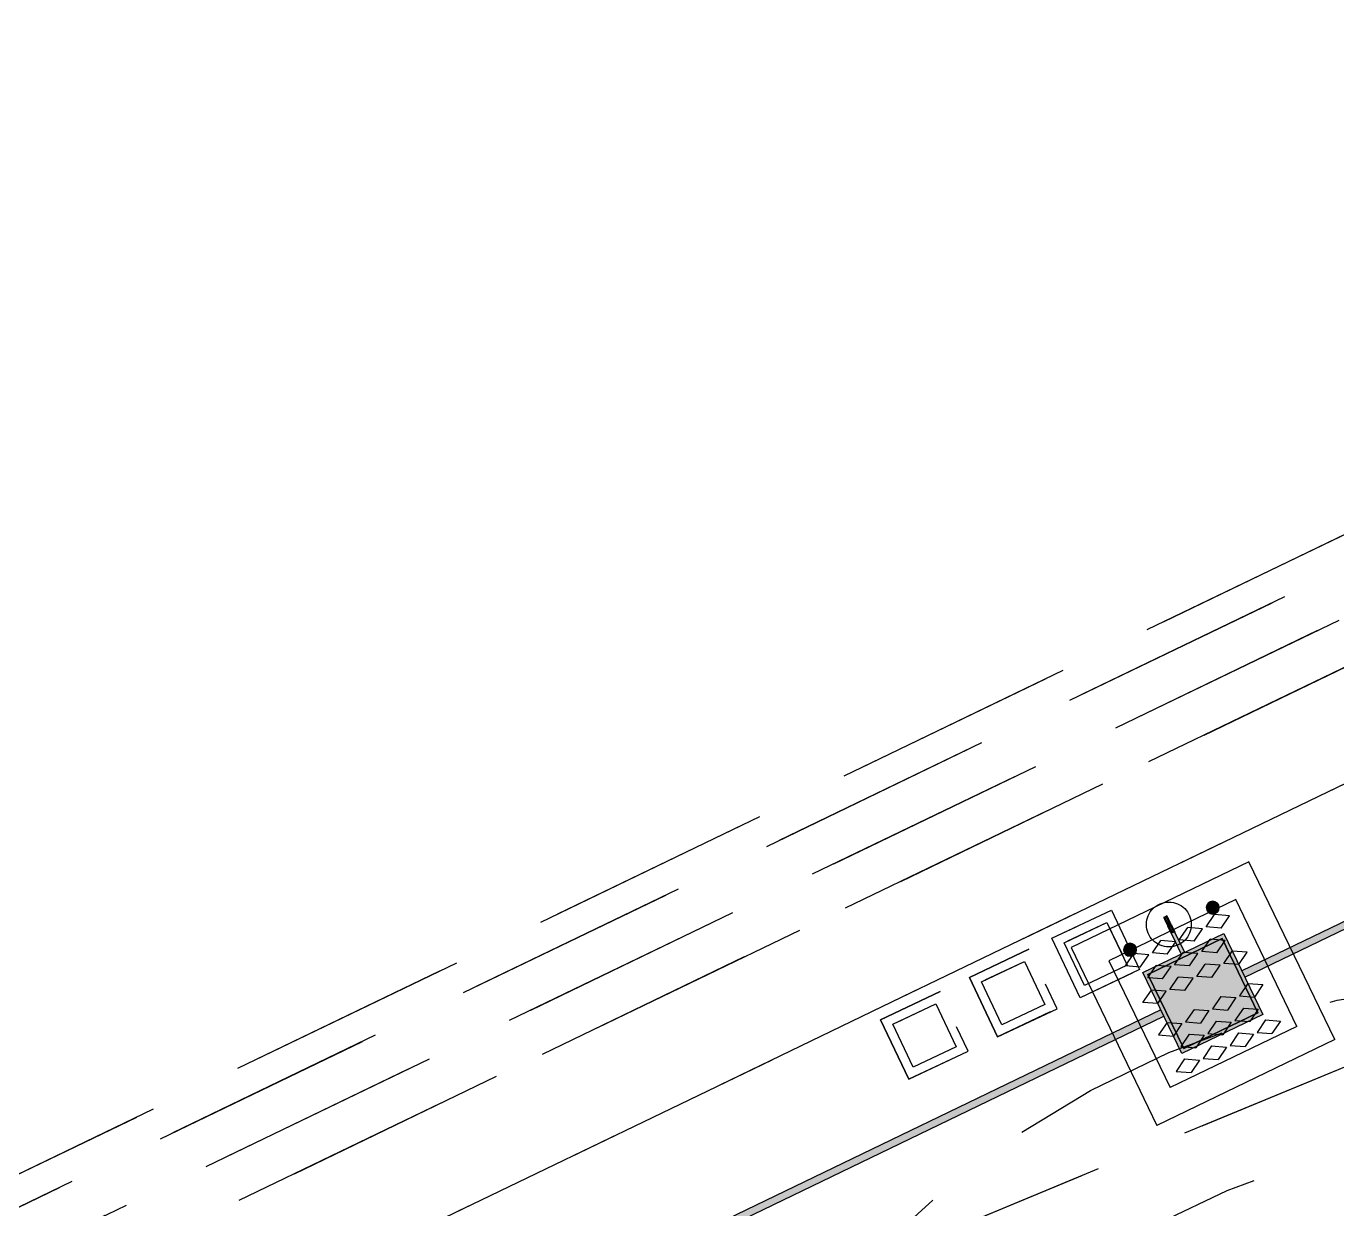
# Model space of a CAD drawing. Header units: metres. Extents: x 4 to 151, y -16 to 34.
# Drawn here: x 28.65 to 37.41, y 13.63 to 21.54 of the extents above; entities that cross this region are included whole.
import ezdxf

# ---------------------------------------------------------------- set-up
doc = ezdxf.new("R2010")
doc.units = ezdxf.units.M
doc.linetypes.add('IMPORT-_Tracejado pequeno', pattern=[2.25, 1.5, -0.75])
doc.linetypes.add('IMPORT-DASHED2 _4_', pattern=[0.375, 0.25, -0.125])
for name, color, linetype, lineweight in [('001_Dark_1 10', 7, 'Continuous', 9), ('A-ANNO-NOTE', 7, 'Continuous', 9), ('Dispositivos elétricos', 7, 'Continuous', 50), ('E-POWR-CNDT', 7, 'Continuous', 25), ('KIRYA - PAREDE', 7, 'Continuous', 35), ('KIRYA - PISO', 7, 'Continuous', 9), ('KIRYA - PROJEÇÃO', 7, 'IMPORT-DASHED2 _4_', 9)]:
    doc.layers.add(name, color=color, linetype=linetype, lineweight=lineweight)
doc.layers.add('Base Revit Coremas_dwg', color=7, linetype='Continuous', lineweight=9, true_color=0x767676)

# ---------------------------------------------------------------- blocks, each defined once
blk = doc.blocks.new('Caixa de Passagem no Passeio - Caixa de Passagem no Passeio 2-8198666-PLANTA BAIXA - TÉRREO')
at = {"layer": 'Dispositivos elétricos', "lineweight": 25, "true_color": 0x82482d}
h = blk.add_hatch(color=27, dxfattribs=at)
h.paths.add_polyline_path([(-0.3, -0.3), (0.3, -0.3), (0.3, 0.3), (-0.3, 0.3), (-0.3, -0.2996)])
h.paths.add_polyline_path([(-0.275, -0.275), (-0.275, 0.275), (0.275, 0.275), (0.275, -0.275), (-0.1043, -0.275)])
at = {"layer": 'Dispositivos elétricos', "lineweight": 25, "true_color": 0x5a6266}
blk.add_hatch(color=251, dxfattribs=at).paths.add_polyline_path([(-0.275, -0.275), (0.275, -0.275), (0.275, 0.275), (-0.275, 0.275), (-0.275, -0.1714)])
at = {"layer": 'Dispositivos elétricos', "color": 253, "lineweight": 25, "true_color": 0xababab}
for p, q in [((-0.3, -0.3), (-0.3, 0.3)), ((-0.3, 0.3), (0.3, 0.3)), ((-0.275, -0.275), (-0.275, 0.275)), ((-0.275, 0.275), (0.275, 0.275)), ((-0.275, 0.275), (-0.275, -0.275)), ((0.275, 0.275), (-0.275, 0.275)), ((0.275, 0.275), (0.275, -0.275)), ((0.275, -0.275), (0.275, 0.275)), ((0.3, 0.3), (0.3, -0.3)), ((0.3, -0.3), (-0.3, -0.3)), ((0.275, -0.275), (-0.275, -0.275)), ((-0.275, -0.275), (0.275, -0.275))]:
    blk.add_line(p, q, dxfattribs=at)
blk = doc.blocks.new('PVC Corrugado Amarelo_Caixa de Octogonal 4x4 - PVC Corrugado Amarelo_Caixa de Octogonal 4x4-2829200-PLANTA BAIXA - TÉRREO')
at = {"layer": 'Dispositivos elétricos', "lineweight": 25, "true_color": 0xffff00}
h = blk.add_hatch(color=2, dxfattribs=at)
h.paths.add_polyline_path([(0, -0.0435), (0.0148, -0.0405), (0.0242, -0.0358), (0.0308, -0.0308), (0.0377, -0.0217), (0.0423, -0.0093), (0.0435, 0), (0.0405, 0.0148), (0.0358, 0.0242), (0.0308, 0.0308), (0.0205, 0.0382), (0.0093, 0.0423), (-0.0032, 0.0431), (-0.0113, 0.042), (-0.0253, 0.0349), (-0.031, 0.0304), (-0.0377, 0.0218), (-0.0424, 0.0082), (-0.0435, 0), (-0.0405, -0.0148), (-0.0358, -0.0242), (-0.0276, -0.0332), (-0.0217, -0.0377), (-0.0082, -0.0424), (-0.0032, -0.0431)])
h.paths.add_polyline_path([(0.0032, -0.0358), (-0.0153, -0.0353), (-0.0358, -0.0142), (-0.0353, 0.0153), (-0.0148, 0.0358), (0.0148, 0.0358), (0.0358, 0.0148), (0.0358, -0.0148), (0.0142, -0.0358), (0.0062, -0.0358)])
blk.add_hatch(color=2, dxfattribs=at).paths.add_polyline_path([(0.0148, -0.0358), (0.0358, -0.0148), (0.0358, 0.0148), (0.0148, 0.0358), (-0.0148, 0.0358), (-0.0358, 0.0148), (-0.0358, -0.0148), (-0.0148, -0.0358)])
at = {"layer": 'Dispositivos elétricos', "color": 253, "lineweight": 25, "true_color": 0xababab}
for p, q in [((-0.0148, 0.0358), (-0.0358, 0.0148)), ((-0.0358, 0.0148), (-0.0358, -0.0148)), ((0.0148, 0.0358), (-0.0148, 0.0358)), ((0.0358, 0.0148), (0.0148, 0.0358)), ((0.0358, -0.0148), (0.0358, 0.0148)), ((-0.0358, -0.0148), (-0.0148, -0.0358)), ((-0.0148, -0.0358), (0.0148, -0.0358)), ((0.0148, -0.0358), (0.0358, -0.0148))]:
    blk.add_line(p, q, dxfattribs=at)
for start, end in [(360, 180), (180, 360)]:
    blk.add_arc((0, 0), 0.0435, start, end, dxfattribs=at)
blk = doc.blocks.new('ELE_PRAÇA_COREMAS_rvt-1-PLANTA BAIXA - TÉRREO')
at = {"layer": 'E-POWR-CNDT', "lineweight": 5, "true_color": 0xbcbcbc}
for points in [[(13.3515, 15.2005), (20.1101, 18.4603), (20.0999, 18.4816), (13.3416, 15.2211), (13.3489, 15.206)], [(13.3618, 15.1792), (20.1201, 18.4396), (20.1101, 18.4602), (13.3516, 15.2004), (13.3618, 15.1792)], [(3.6594, 10.526), (12.8111, 14.94), (12.8008, 14.9612), (3.6495, 10.5466), (3.6568, 10.5315)], [(3.6697, 10.5047), (12.821, 14.9193), (12.8111, 14.9399), (3.6594, 10.5259), (3.6697, 10.5047)]]:
    blk.add_hatch(color=9, dxfattribs=at).paths.add_polyline_path(points)
at = {"layer": 'E-POWR-CNDT', "lineweight": 5, "true_color": 0xffd4ab}
for points in [[(12.856, 15.5166), (12.8624, 15.5178), (12.8305, 15.5829), (12.82, 15.5769), (12.8447, 15.5266), (12.8475, 15.5209), (12.8499, 15.5187), (12.8531, 15.5188)], [(12.8624, 15.5178), (12.8673, 15.522), (12.8687, 15.5249), (12.8684, 15.5299), (12.8692, 15.5314), (12.8662, 15.5369), (12.851, 15.5698), (12.8417, 15.5884), (12.8309, 15.5831), (12.8615, 15.5196)], [(12.8717, 15.4696), (12.8828, 15.4755), (12.8613, 15.5175), (12.856, 15.5166), (12.8499, 15.5188), (12.8483, 15.5187), (12.856, 15.5032), (12.8716, 15.4698)], [(12.883, 15.475), (12.8943, 15.4805), (12.8694, 15.5291), (12.8694, 15.5232), (12.8651, 15.5196), (12.8629, 15.5168), (12.8828, 15.4755)], [(12.9372, 15.3338), (12.9485, 15.3392), (12.8824, 15.4736), (12.8726, 15.4679), (12.8947, 15.422)], [(12.9485, 15.3392), (12.9598, 15.3447), (12.8943, 15.4794), (12.8834, 15.4741), (12.9012, 15.4374)]]:
    blk.add_hatch(color=41, dxfattribs=at).paths.add_polyline_path(points)
h = blk.add_hatch(color=41, dxfattribs=at)
h.paths.add_polyline_path([(12.856, 15.5166), (12.8519, 15.5188), (12.8519, 15.5177), (12.8531, 15.5172)])
h.paths.add_polyline_path([(12.8686, 15.5258), (12.8693, 15.5299), (12.8682, 15.5295), (12.8682, 15.5275), (12.8683, 15.527)])
at = {"layer": 'A-ANNO-NOTE', "color": 253, "lineweight": 25, "true_color": 0xababab}
for p, q in [((13.3891, 15.9514), (12.2001, 15.378)), ((13.9625, 14.7625), (13.3891, 15.9514)), ((13.301, 15.6992), (12.4523, 15.2899)), ((13.7104, 14.8505), (13.301, 15.6992)), ((13.1038, 15.5153), (13.1601, 15.598)), ((13.2598, 15.5906), (13.1601, 15.598)), ((12.9237, 15.4284), (12.98, 15.5111)), ((13.0797, 15.5037), (12.98, 15.5111)), ((13.2036, 15.5079), (13.1038, 15.5153)), ((13.2036, 15.5079), (13.2598, 15.5906)), ((12.7436, 15.3416), (12.7998, 15.4242)), ((12.8996, 15.4168), (12.7998, 15.4242)), ((13.0234, 15.421), (12.9237, 15.4284)), ((13.0234, 15.421), (13.0797, 15.5037)), ((13.074, 15.3503), (13.1303, 15.4329)), ((13.23, 15.4255), (13.1303, 15.4329)), ((13.1737, 15.3429), (13.23, 15.4255)), ((12.2001, 15.378), (12.7736, 14.189)), ((12.5634, 15.2547), (12.6197, 15.3373)), ((12.7194, 15.3299), (12.6197, 15.3373)), ((12.8433, 15.3341), (12.7436, 15.3416)), ((12.8433, 15.3341), (12.8996, 15.4168)), ((12.8924, 15.2627), (12.9486, 15.3453)), ((13.0484, 15.3379), (12.9486, 15.3453)), ((12.9921, 15.2553), (13.0484, 15.3379)), ((13.1737, 15.3429), (13.074, 15.3503)), ((13.2213, 15.2717), (13.2776, 15.3544)), ((13.3773, 15.347), (13.2776, 15.3544)), ((13.3211, 15.2643), (13.3773, 15.347)), ((12.4523, 15.2899), (12.8616, 14.4412)), ((12.6631, 15.2473), (12.5634, 15.2547)), ((12.6631, 15.2473), (12.7194, 15.3299)), ((12.7124, 15.1759), (12.7687, 15.2586)), ((12.8684, 15.2511), (12.7687, 15.2586)), ((12.8122, 15.1685), (12.8684, 15.2511)), ((12.9921, 15.2553), (12.8924, 15.2627)), ((13.0412, 15.1848), (13.0975, 15.2675)), ((13.1972, 15.2601), (13.0975, 15.2675)), ((13.1409, 15.1774), (13.1972, 15.2601)), ((13.3211, 15.2643), (13.2213, 15.2717)), ((12.8122, 15.1685), (12.7124, 15.1759)), ((12.861, 15.0979), (12.9173, 15.1806)), ((13.0171, 15.1732), (12.9173, 15.1806)), ((12.9608, 15.0905), (13.0171, 15.1732)), ((13.1409, 15.1774), (13.0412, 15.1848)), ((12.6809, 15.0111), (12.7372, 15.0937)), ((12.8369, 15.0863), (12.7372, 15.0937)), ((12.7806, 15.0036), (12.8369, 15.0863)), ((12.9608, 15.0905), (12.861, 15.0979)), ((13.3825, 15.137), (13.3262, 15.0543)), ((13.3825, 15.137), (13.4822, 15.1296)), ((13.4822, 15.1296), (13.4259, 15.0469)), ((12.7806, 15.0036), (12.6809, 15.0111)), ((13.2023, 15.0501), (13.146, 14.9675)), ((13.2023, 15.0501), (13.302, 15.0427)), ((13.302, 15.0427), (13.2458, 14.96)), ((13.3262, 15.0543), (13.4259, 15.0469)), ((13.0222, 14.9632), (12.9659, 14.8806)), ((13.0222, 14.9632), (13.1219, 14.9558)), ((13.1219, 14.9558), (13.0656, 14.8732)), ((13.146, 14.9675), (13.2458, 14.96)), ((13.3522, 14.9728), (13.2959, 14.8901)), ((13.3522, 14.9728), (13.4519, 14.9654)), ((13.4519, 14.9654), (13.3956, 14.8827)), ((12.842, 14.8763), (12.7857, 14.7937)), ((12.842, 14.8763), (12.9418, 14.8689)), ((13.7104, 14.8505), (12.8616, 14.4412)), ((12.9418, 14.8689), (12.8855, 14.7863)), ((12.9659, 14.8806), (13.0656, 14.8732)), ((13.1706, 14.8852), (13.1143, 14.8025)), ((13.1706, 14.8852), (13.2703, 14.8778)), ((13.2703, 14.8778), (13.214, 14.7951)), ((13.3198, 14.8065), (13.2635, 14.7238)), ((13.2959, 14.8901), (13.3956, 14.8827)), ((13.3198, 14.8065), (13.4195, 14.7991)), ((13.5, 14.8934), (13.4437, 14.8107)), ((13.4437, 14.8107), (13.5434, 14.8033)), ((13.5, 14.8934), (13.5997, 14.886)), ((13.5997, 14.886), (13.5434, 14.8033)), ((13.9625, 14.7625), (12.7736, 14.189)), ((12.7857, 14.7937), (12.8855, 14.7863)), ((12.9907, 14.7984), (12.9344, 14.7157)), ((12.9907, 14.7984), (13.0904, 14.791)), ((13.0904, 14.791), (13.0341, 14.7083)), ((13.1397, 14.7196), (13.0834, 14.637)), ((13.1143, 14.8025), (13.214, 14.7951)), ((13.1397, 14.7196), (13.2394, 14.7122)), ((13.2635, 14.7238), (13.3633, 14.7164)), ((13.4195, 14.7991), (13.3633, 14.7164)), ((12.9595, 14.6327), (12.9032, 14.5501)), ((12.9344, 14.7157), (13.0341, 14.7083)), ((12.9595, 14.6327), (13.0593, 14.6253)), ((13.0834, 14.637), (13.1831, 14.6295)), ((13.2394, 14.7122), (13.1831, 14.6295)), ((12.9032, 14.5501), (13.003, 14.5427)), ((13.0593, 14.6253), (13.003, 14.5427))]:
    blk.add_line(p, q, dxfattribs=at)
at = {"layer": 'E-POWR-CNDT', "color": 21, "true_color": 0xffabab}
for p, q in [((20.0999, 18.4816), (13.3412, 15.2219)), ((13.3618, 15.1792), (20.1204, 18.4389)), ((12.8008, 14.9612), (3.6491, 10.5473)), ((3.6697, 10.5047), (12.8214, 14.9185))]:
    blk.add_line(p, q, dxfattribs=at)
at = {"layer": 'E-POWR-CNDT', "color": 253, "true_color": 0xababab}
for p, q in [((12.8304, 15.584), (12.8192, 15.5786)), ((12.8192, 15.5786), (12.8196, 15.5777)), ((12.8417, 15.5894), (12.8304, 15.584)), ((12.8421, 15.5885), (12.8417, 15.5894)), ((12.8717, 15.4696), (12.8722, 15.4687)), ((12.8722, 15.4687), (12.9372, 15.3338)), ((12.8947, 15.4796), (12.8943, 15.4805)), ((12.9598, 15.3447), (12.8947, 15.4796))]:
    blk.add_line(p, q, dxfattribs=at)
at = {"layer": 'E-POWR-CNDT', "color": 253, "true_color": 0xababab, "flags": 128}
for points in [[(12.8196, 15.5777), (12.8206, 15.5755), (12.8217, 15.5734), (12.8227, 15.5712), (12.8238, 15.5691), (12.8248, 15.5669), (12.8258, 15.5648), (12.8268, 15.5627), (12.8278, 15.5607), (12.8288, 15.5586), (12.8298, 15.5566), (12.8307, 15.5547), (12.8316, 15.5527), (12.8326, 15.5508), (12.8335, 15.549), (12.8343, 15.5472), (12.8352, 15.5454), (12.836, 15.5437), (12.8368, 15.542), (12.8376, 15.5405), (12.8383, 15.5389), (12.839, 15.5374), (12.8397, 15.536), (12.8403, 15.5347), (12.841, 15.5334), (12.8415, 15.5322), (12.8421, 15.5311), (12.8426, 15.53), (12.8431, 15.529), (12.8435, 15.5281), (12.8439, 15.5273), (12.8443, 15.5266), (12.8446, 15.5259), (12.8449, 15.5253), (12.8451, 15.5248), (12.8453, 15.5244), (12.8454, 15.5241), (12.8456, 15.5239), (12.8456, 15.5237), (12.8457, 15.5236), (12.8457, 15.5236)], [(12.8682, 15.5345), (12.8682, 15.5345), (12.8681, 15.5347), (12.868, 15.5349), (12.8679, 15.5352), (12.8677, 15.5356), (12.8674, 15.536), (12.8672, 15.5366), (12.8669, 15.5372), (12.8665, 15.538), (12.8661, 15.5388), (12.8657, 15.5396), (12.8652, 15.5406), (12.8647, 15.5416), (12.8642, 15.5428), (12.8636, 15.5439), (12.863, 15.5452), (12.8624, 15.5465), (12.8617, 15.5479), (12.861, 15.5494), (12.8603, 15.5509), (12.8595, 15.5525), (12.8587, 15.5541), (12.8579, 15.5558), (12.8571, 15.5575), (12.8562, 15.5593), (12.8553, 15.5612), (12.8544, 15.5631), (12.8535, 15.565), (12.8525, 15.567), (12.8516, 15.569), (12.8506, 15.571), (12.8496, 15.573), (12.8486, 15.5751), (12.8476, 15.5772), (12.8466, 15.5794), (12.8455, 15.5815), (12.8445, 15.5836), (12.8434, 15.5858), (12.8424, 15.588), (12.8421, 15.5885)], [(12.8717, 15.4696), (12.8707, 15.4718), (12.8697, 15.4739), (12.8686, 15.4761), (12.8676, 15.4782), (12.8666, 15.4803), (12.8655, 15.4824), (12.8645, 15.4845), (12.8635, 15.4866), (12.8626, 15.4886), (12.8616, 15.4906), (12.8606, 15.4926), (12.8597, 15.4946), (12.8588, 15.4965), (12.8579, 15.4983), (12.857, 15.5001), (12.8562, 15.5019), (12.8553, 15.5036), (12.8545, 15.5052), (12.8538, 15.5068), (12.853, 15.5084), (12.8523, 15.5098), (12.8516, 15.5113), (12.851, 15.5126), (12.8504, 15.5139), (12.8498, 15.5151), (12.8493, 15.5162), (12.8487, 15.5173), (12.8483, 15.5182), (12.8478, 15.5191), (12.8474, 15.52), (12.8471, 15.5207), (12.8468, 15.5214)], [(12.8692, 15.5324), (12.8695, 15.5318), (12.8699, 15.531), (12.8702, 15.5302), (12.8707, 15.5294), (12.8711, 15.5284), (12.8716, 15.5274), (12.8722, 15.5262), (12.8727, 15.5251), (12.8733, 15.5238), (12.874, 15.5225), (12.8747, 15.5211), (12.8754, 15.5196), (12.8761, 15.5181), (12.8769, 15.5165), (12.8776, 15.5149), (12.8785, 15.5132), (12.8793, 15.5115), (12.8802, 15.5097), (12.8811, 15.5078), (12.882, 15.5059), (12.8829, 15.504), (12.8838, 15.502), (12.8848, 15.5), (12.8858, 15.498), (12.8868, 15.496), (12.8878, 15.4939), (12.8888, 15.4918), (12.8898, 15.4896), (12.8909, 15.4875), (12.8919, 15.4854), (12.8929, 15.4832), (12.894, 15.481), (12.8943, 15.4805)]]:
    blk.add_lwpolyline(points, dxfattribs=at)
at = {"layer": 'Dispositivos elétricos', "color": 253, "lineweight": 25, "true_color": 0xababab}
for p in [(13.1473, 15.6443), (12.5949, 15.3628)]:
    blk.add_blockref('PVC Corrugado Amarelo_Caixa de Octogonal 4x4 - PVC Corrugado Amarelo_Caixa de Octogonal 4x4-2829200-PLANTA BAIXA - TÉRREO', p, dxfattribs=at)
at = {"layer": 'Dispositivos elétricos', "color": 253, "lineweight": 25, "true_color": 0xababab, "rotation": 205.748132701388}
blk.add_blockref('Caixa de Passagem no Passeio - Caixa de Passagem no Passeio 2-8198666-PLANTA BAIXA - TÉRREO', (13.0813, 15.0702), dxfattribs=at)
blk = doc.blocks.new('Base Revit Coremas_dwg-8208185-PLANTA BAIXA - TÉRREO')
at = {"layer": '001_Dark_1 10', "color": 254, "linetype": 'IMPORT-_Tracejado pequeno', "lineweight": 25, "true_color": 0xe3e3e3, "flags": 128}
for points in [[(12.4695, 15.6275), (12.6578, 15.23), (12.2602, 15.0417), (12.0719, 15.4393), (12.4695, 15.6275), (12.6578, 15.23), (12.2602, 15.0417), (12.0719, 15.4393)], [(12.4404, 15.546), (12.5762, 15.2591), (12.2893, 15.1232), (12.1535, 15.4101), (12.4404, 15.546), (12.5762, 15.2591), (12.2893, 15.1232), (12.1535, 15.4101)], [(11.9181, 15.3664), (11.5206, 15.1782), (11.7088, 14.7806), (12.1064, 14.9689), (11.9181, 15.3664), (12.1064, 14.9689), (11.7088, 14.7806), (11.5206, 15.1782)], [(11.889, 15.2849), (12.0249, 14.998), (11.738, 14.8621), (11.6021, 15.1491), (11.889, 15.2849), (12.0249, 14.998), (11.738, 14.8621), (11.6021, 15.1491)], [(11.3243, 15.083), (10.9268, 14.8947), (11.115, 14.4971), (11.5126, 14.6854), (11.3243, 15.083), (11.5126, 14.6854), (11.115, 14.4971), (10.9268, 14.8947)], [(11.2952, 15.0015), (11.4311, 14.7145), (11.1442, 14.5787), (11.0083, 14.8656), (11.2952, 15.0015), (11.4311, 14.7145), (11.1442, 14.5787), (11.0083, 14.8656)]]:
    blk.add_lwpolyline(points, close=True, dxfattribs=at)
at = {"layer": 'KIRYA - PAREDE', "color": 254, "linetype": 'IMPORT-_Tracejado pequeno', "lineweight": 25, "true_color": 0xe3e3e3}
blk.add_circle((12.8542, 15.5317), 0.15, dxfattribs=at)
blk.add_circle((12.8542, 15.5317), 0.15, dxfattribs=at)
at = {"layer": 'KIRYA - PISO', "color": 254, "linetype": 'IMPORT-_Tracejado pequeno', "lineweight": 25, "true_color": 0xe3e3e3, "flags": 128}
for points in [[(0, 0), (1.5183, 12.1051), (44.0319, 32.6096), (43.8882, 3.135), (0, 0), (1.5183, 12.1051), (44.0319, 32.6096), (43.8882, 3.135)], [(1.7665, 2.031), (2.9051, 11.1086), (42.1193, 30.0217), (41.9968, 4.9048), (1.7665, 2.031), (2.9051, 11.1086), (42.1193, 30.0217), (41.9968, 4.9048)], [(15.6539, 18.7007), (1.7032, 11.9723), (1.0115, 6.4576), (1.7032, 11.9723)], [(15.8743, 18.4739), (1.9806, 11.773), (1.2968, 6.3211), (1.9806, 11.773)], [(16.0947, 18.2472), (2.2579, 11.5737), (1.582, 6.1845), (2.2579, 11.5737)]]:
    blk.add_lwpolyline(points, close=True, dxfattribs=at)
at = {"layer": 'KIRYA - PISO', "color": 254, "linetype": 'IMPORT-_Tracejado pequeno', "lineweight": 25, "true_color": 0xe3e3e3}
for radius in [6, 6, 5, 5]:
    blk.add_circle((15.1891, 9.1472), radius, dxfattribs=at)
at = {"layer": 'KIRYA - PROJEÇÃO', "color": 254, "linetype": 'IMPORT-_Tracejado pequeno', "lineweight": 25, "true_color": 0xe3e3e3, "flags": 128}
blk.add_lwpolyline([(9.2844, 9.1596), (11.0125, 13.3315), (15.1844, 15.0596), (19.3564, 13.3315), (21.0844, 9.1596), (19.3564, 4.9877), (15.1844, 3.2596), (11.0125, 4.9877), (9.2844, 9.1596), (11.0125, 13.3315), (15.1844, 15.0596), (19.3564, 13.3315), (21.0844, 9.1596), (19.3564, 4.9877), (15.1844, 3.2596), (11.0125, 4.9877)], close=True, dxfattribs=at)

msp = doc.modelspace()

# ---------------------------------------------------------------- block references
at = {"lineweight": 5}
msp.add_blockref('ELE_PRAÇA_COREMAS_rvt-1-PLANTA BAIXA - TÉRREO', (23.4343, 0), dxfattribs=at)
at = {"layer": 'Base Revit Coremas_dwg', "color": 254, "linetype": 'IMPORT-_Tracejado pequeno', "lineweight": 25, "true_color": 0xe3e3e3}
msp.add_blockref('Base Revit Coremas_dwg-8208185-PLANTA BAIXA - TÉRREO', (23.4343, 0), dxfattribs=at)

doc.saveas('drawing.dxf')
